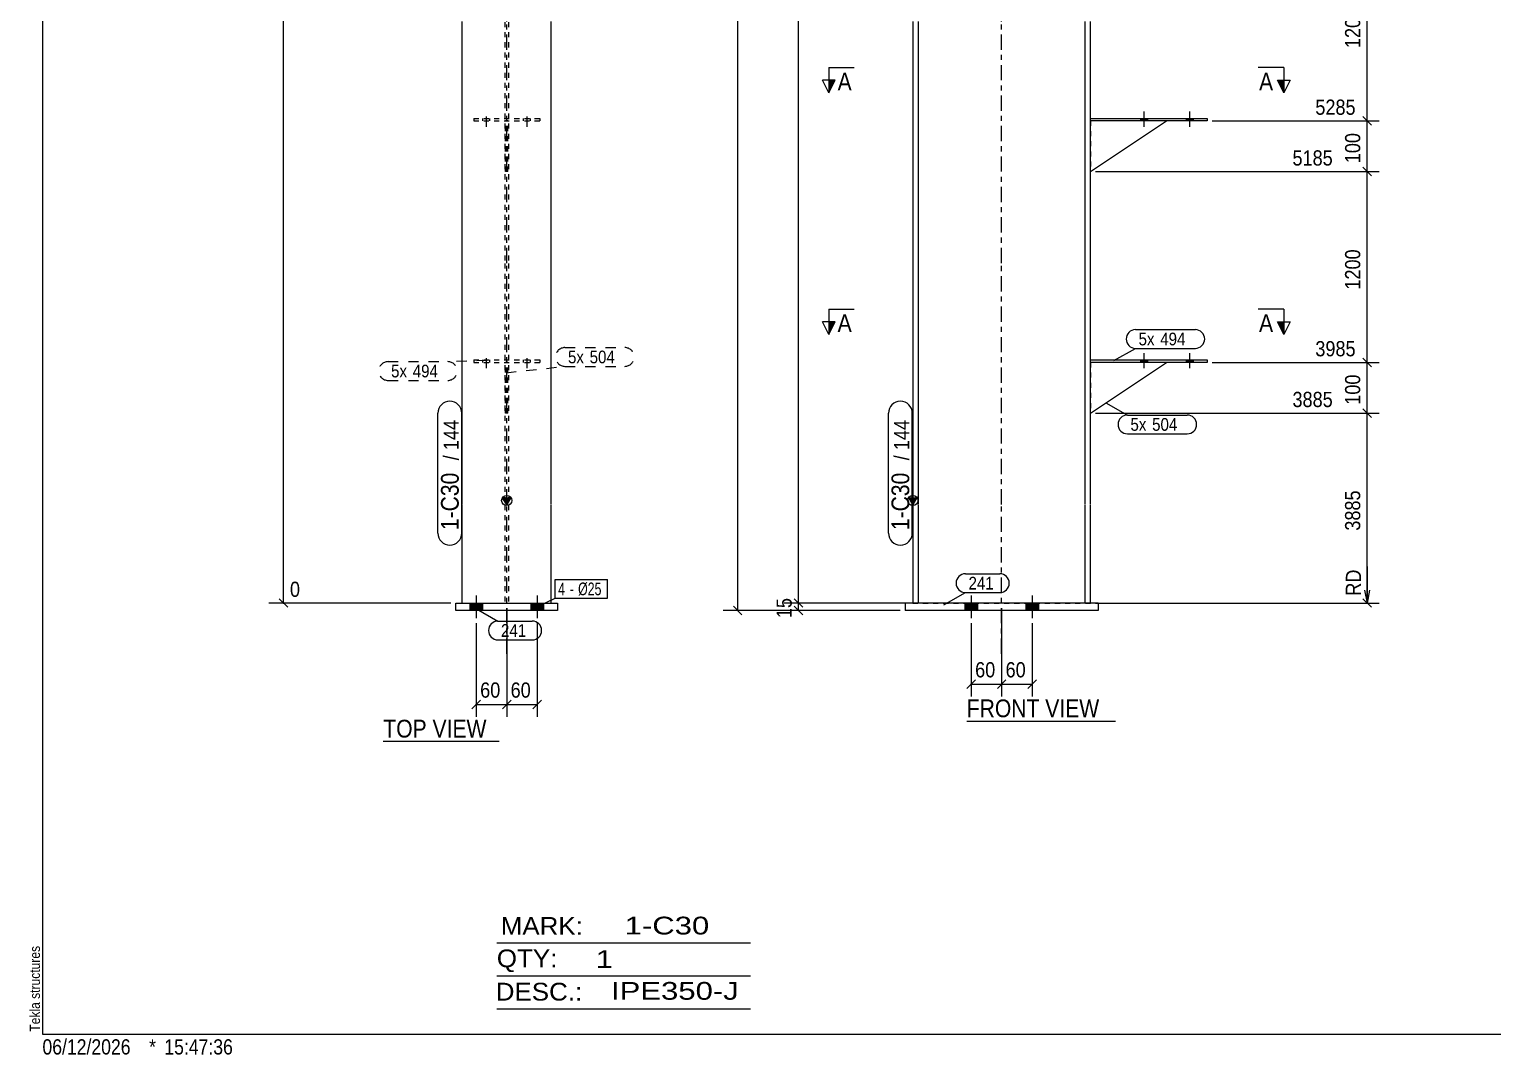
# Model space of a CAD drawing. Header units: millimetres. Extents: x 2 to 579, y 1 to 405.
# Drawn here: x 2.4 to 290.7, y 1 to 203 of the extents above; entities that cross this region are included whole.
import ezdxf

# ---------------------------------------------------------------- set-up
doc = ezdxf.new("R2010")
doc.units = ezdxf.units.MM
for name, pattern in [('XKITLINE00', [0]), ('XKITLINE01', [4, 1, -1, 1, -1]), ('XKITLINE02', [4, 2, -2]), ('XKITLINE03', [6, 3, -1, 1, -1])]:
    doc.linetypes.add(name, pattern=pattern)
for name, color, linetype, lineweight in [('Bolt', 3, 'Continuous', 0), ('BoltMark', 7, 'Continuous', 0), ('Dimensions', 7, 'Continuous', 0), ('DrawingSheet', 5, 'Continuous', 0), ('OtherObjectType', 7, 'Continuous', 0), ('Part', 2, 'Continuous', 0), ('PartMark', 7, 'Continuous', 0), ('Section', 6, 'Continuous', 0)]:
    doc.layers.add(name, color=color, linetype=linetype, lineweight=lineweight)
doc.styles.add('ARIAL', font='ARIAL.TTF')
doc.styles.add('ARIAL_NARROW', font='ARIALN.TTF')

# ---------------------------------------------------------------- blocks, each defined once
blk = doc.blocks.new('*A3')
at = {"layer": 'Bolt'}
for points in [[(189.2, 89.95), (189.2, 88.45), (186.7, 88.45), (186.7, 89.95)], [(189.2, 89.95), (189.2, 88.45), (186.7, 88.45), (186.7, 89.95)], [(201.2, 89.95), (201.2, 88.45), (198.7, 88.45), (198.7, 89.95)], [(201.2, 89.95), (201.2, 88.45), (198.7, 88.45), (198.7, 89.95)]]:
    blk.add_hatch(color=3, dxfattribs=at).paths.add_polyline_path(points, flags=17)
at = {"layer": 'Bolt', "color": 3, "linetype": 'XKITLINE00', "lineweight": 0}
for p, q in [((186.7, 89.95), (186.7, 88.45)), ((186.7, 89.95), (186.7, 88.45)), ((187.95, 91.45), (187.95, 86.95)), ((187.95, 91.45), (187.95, 86.95)), ((189.2, 89.95), (189.2, 88.45)), ((189.2, 89.95), (189.2, 88.45)), ((198.7, 89.95), (198.7, 88.45)), ((198.7, 89.95), (198.7, 88.45)), ((199.95, 91.45), (199.95, 86.95)), ((199.95, 91.45), (199.95, 86.95)), ((201.2, 89.95), (201.2, 88.45)), ((201.2, 89.95), (201.2, 88.45))]:
    blk.add_line(p, q, dxfattribs=at)
blk = doc.blocks.new('*A4')
at = {"layer": 'Bolt'}
for points in [[(222.75, 137.85), (222.75, 137.35), (221.35, 137.35), (221.35, 137.85)], [(222.75, 137.85), (222.75, 137.35), (221.35, 137.35), (221.35, 137.85)], [(231.75, 137.85), (231.75, 137.35), (230.35, 137.35), (230.35, 137.85)], [(231.75, 137.85), (231.75, 137.35), (230.35, 137.35), (230.35, 137.85)]]:
    blk.add_hatch(color=3, dxfattribs=at).paths.add_polyline_path(points, flags=17)
at = {"layer": 'Bolt', "color": 3, "linetype": 'XKITLINE00', "lineweight": 0}
for p, q in [((222.05, 136.19), (222.05, 139.19)), ((222.05, 136.19), (222.05, 139.19)), ((231.05, 136.19), (231.05, 139.19)), ((231.05, 136.19), (231.05, 139.19)), ((221.35, 137.35), (221.35, 137.85)), ((221.35, 137.35), (221.35, 137.85)), ((222.75, 137.35), (222.75, 137.85)), ((222.75, 137.35), (222.75, 137.85)), ((230.35, 137.35), (230.35, 137.85)), ((230.35, 137.35), (230.35, 137.85)), ((231.75, 137.35), (231.75, 137.85)), ((231.75, 137.35), (231.75, 137.85))]:
    blk.add_line(p, q, dxfattribs=at)
blk = doc.blocks.new('*A5')
at = {"layer": 'Bolt'}
for points in [[(222.75, 185.43), (222.75, 184.93), (221.35, 184.93), (221.35, 185.43)], [(222.75, 185.43), (222.75, 184.93), (221.35, 184.93), (221.35, 185.43)], [(231.75, 185.43), (231.75, 184.93), (230.35, 184.93), (230.35, 185.43)], [(231.75, 185.43), (231.75, 184.93), (230.35, 184.93), (230.35, 185.43)]]:
    blk.add_hatch(color=3, dxfattribs=at).paths.add_polyline_path(points, flags=17)
at = {"layer": 'Bolt', "color": 3, "linetype": 'XKITLINE00', "lineweight": 0}
for p, q in [((221.35, 184.93), (221.35, 185.43)), ((221.35, 184.93), (221.35, 185.43)), ((222.05, 183.77), (222.05, 186.77)), ((222.05, 183.77), (222.05, 186.77)), ((222.75, 184.93), (222.75, 185.43)), ((222.75, 184.93), (222.75, 185.43)), ((230.35, 184.93), (230.35, 185.43)), ((230.35, 184.93), (230.35, 185.43)), ((231.05, 183.77), (231.05, 186.77)), ((231.05, 183.77), (231.05, 186.77)), ((231.75, 184.93), (231.75, 185.43)), ((231.75, 184.93), (231.75, 185.43))]:
    blk.add_line(p, q, dxfattribs=at)
blk = doc.blocks.new('*A9')
at = {"layer": 'Part'}
blk.add_hatch(color=2, dxfattribs=at).paths.add_polyline_path([(175.65, 110.66), (177.25, 110.66), (176.45, 109.26)], flags=17)
at = {"layer": 'Part', "color": 7, "linetype": 'XKITLINE03', "lineweight": 0}
for p, q in [((193.95, 347.25), (193.95, 376.91)), ((193.95, 299.67), (193.95, 347.15)), ((193.95, 252.09), (193.95, 299.57)), ((193.95, 204.51), (193.95, 251.99)), ((193.95, 156.93), (193.95, 204.41)), ((193.95, 109.35), (193.95, 156.83)), ((193.95, 79.95), (193.95, 109.25))]:
    blk.add_line(p, q, dxfattribs=at)
at = {"layer": 'Part', "color": 2, "linetype": 'XKITLINE00', "lineweight": 0}
for p, q in [((177.55, 367.83), (176.45, 367.83)), ((176.45, 367.83), (176.45, 347.25)), ((177.55, 347.25), (177.55, 367.83)), ((177.55, 366.95), (210.35, 366.95)), ((211.45, 367.83), (210.35, 367.83)), ((210.35, 367.83), (210.35, 347.25)), ((211.45, 347.25), (211.45, 367.83)), ((176.45, 347.15), (176.45, 299.67)), ((177.55, 299.67), (177.55, 347.15)), ((210.35, 347.15), (210.35, 299.67)), ((211.45, 299.67), (211.45, 347.15)), ((176.45, 299.57), (176.45, 252.09)), ((177.55, 252.09), (177.55, 299.57)), ((210.35, 299.57), (210.35, 252.09)), ((211.45, 252.09), (211.45, 299.57)), ((176.45, 251.99), (176.45, 204.51)), ((177.55, 204.51), (177.55, 251.99)), ((210.35, 251.99), (210.35, 204.51)), ((211.45, 204.51), (211.45, 251.99)), ((176.45, 204.41), (176.45, 156.93)), ((177.55, 156.93), (177.55, 204.41)), ((210.35, 204.41), (210.35, 156.93)), ((211.45, 156.93), (211.45, 204.41)), ((176.45, 156.83), (176.45, 109.35)), ((177.55, 109.35), (177.55, 156.83)), ((210.35, 156.83), (210.35, 109.35)), ((211.45, 109.35), (211.45, 156.83)), ((176.45, 109.26), (175.65, 110.66)), ((175.65, 110.66), (177.25, 110.66)), ((177.25, 110.66), (176.45, 109.26)), ((176.45, 109.25), (176.45, 89.95)), ((177.55, 89.95), (177.55, 109.25)), ((210.35, 109.25), (210.35, 89.95)), ((211.45, 89.95), (211.45, 109.25))]:
    blk.add_line(p, q, dxfattribs=at)
at = {"layer": 'Part', "color": 7, "linetype": 'XKITLINE01', "lineweight": 0}
for p, q in [((177.55, 366.87), (210.35, 366.87)), ((176.45, 365.99), (177.55, 365.99)), ((210.35, 365.99), (211.45, 365.99)), ((176.45, 89.95), (211.45, 89.95))]:
    blk.add_line(p, q, dxfattribs=at)
at = {"layer": 'Part', "color": 2, "linetype": 'XKITLINE00', "lineweight": 0}
blk.add_circle((176.45, 110.16), 1, dxfattribs=at)
blk = doc.blocks.new('*A11')
at = {"layer": 'Part', "color": 2, "linetype": 'XKITLINE00', "lineweight": 0}
for p, q in [((212.95, 89.95), (174.95, 89.95)), ((174.95, 89.95), (174.95, 88.45)), ((212.95, 89.95), (212.95, 88.45)), ((212.95, 88.45), (174.95, 88.45))]:
    blk.add_line(p, q, dxfattribs=at)
blk = doc.blocks.new('*A12')
at = {"layer": 'Part', "color": 2, "linetype": 'XKITLINE00', "lineweight": 0}
for p, q in [((211.45, 137.85), (234.45, 137.85)), ((234.45, 137.35), (211.45, 137.35)), ((234.45, 137.85), (234.45, 137.35))]:
    blk.add_line(p, q, dxfattribs=at)
at = {"layer": 'Part', "color": 7, "linetype": 'XKITLINE01', "lineweight": 0}
blk.add_line((211.45, 137.35), (211.45, 137.85), dxfattribs=at)
blk = doc.blocks.new('*A13')
at = {"layer": 'Part', "color": 2, "linetype": 'XKITLINE00', "lineweight": 0}
blk.add_line((211.45, 127.35), (226.45, 137.35), dxfattribs=at)
at = {"layer": 'Part', "color": 7, "linetype": 'XKITLINE01', "lineweight": 0}
for p, q in [((211.45, 137.35), (211.45, 127.35)), ((226.45, 137.35), (211.45, 137.35))]:
    blk.add_line(p, q, dxfattribs=at)
blk = doc.blocks.new('*A14')
at = {"layer": 'Part', "color": 2, "linetype": 'XKITLINE00', "lineweight": 0}
for p, q in [((211.45, 185.43), (234.45, 185.43)), ((234.45, 184.93), (211.45, 184.93)), ((234.45, 185.43), (234.45, 184.93))]:
    blk.add_line(p, q, dxfattribs=at)
at = {"layer": 'Part', "color": 7, "linetype": 'XKITLINE01', "lineweight": 0}
blk.add_line((211.45, 184.93), (211.45, 185.43), dxfattribs=at)
blk = doc.blocks.new('*A15')
at = {"layer": 'Part', "color": 2, "linetype": 'XKITLINE00', "lineweight": 0}
blk.add_line((211.45, 174.93), (226.45, 184.93), dxfattribs=at)
at = {"layer": 'Part', "color": 7, "linetype": 'XKITLINE01', "lineweight": 0}
for p, q in [((211.45, 184.93), (211.45, 174.93)), ((226.45, 184.93), (211.45, 184.93))]:
    blk.add_line(p, q, dxfattribs=at)
blk = doc.blocks.new('*A23')
at = {"layer": 'Bolt'}
for points in [[(91.7, 89.95), (91.7, 88.45), (89.2, 88.45), (89.2, 89.95)], [(91.7, 89.95), (91.7, 88.45), (89.2, 88.45), (89.2, 89.95)], [(103.7, 89.95), (103.7, 88.45), (101.2, 88.45), (101.2, 89.95)], [(103.7, 89.95), (103.7, 88.45), (101.2, 88.45), (101.2, 89.95)]]:
    blk.add_hatch(color=3, dxfattribs=at).paths.add_polyline_path(points, flags=17)
at = {"layer": 'Bolt', "color": 3, "linetype": 'XKITLINE00', "lineweight": 0}
for p, q in [((89.2, 89.95), (89.2, 88.45)), ((89.2, 89.95), (89.2, 88.45)), ((90.45, 91.45), (90.45, 86.95)), ((90.45, 91.45), (90.45, 86.95)), ((91.7, 89.95), (91.7, 88.45)), ((91.7, 89.95), (91.7, 88.45)), ((101.2, 89.95), (101.2, 88.45)), ((101.2, 89.95), (101.2, 88.45)), ((102.45, 91.45), (102.45, 86.95)), ((102.45, 91.45), (102.45, 86.95)), ((103.7, 89.95), (103.7, 88.45)), ((103.7, 89.95), (103.7, 88.45))]:
    blk.add_line(p, q, dxfattribs=at)
blk = doc.blocks.new('*A24')
at = {"layer": 'Bolt', "color": 3, "linetype": 'XKITLINE02', "lineweight": 0}
for p, q in [((92.45, 136.19), (92.45, 139.19)), ((92.45, 136.19), (92.45, 139.19)), ((100.45, 136.19), (100.45, 139.19)), ((100.45, 136.19), (100.45, 139.19)), ((91.75, 137.35), (91.75, 137.85)), ((91.75, 137.35), (91.75, 137.85)), ((93.15, 137.35), (93.15, 137.85)), ((93.15, 137.35), (93.15, 137.85)), ((99.75, 137.35), (99.75, 137.85)), ((99.75, 137.35), (99.75, 137.85)), ((101.15, 137.35), (101.15, 137.85)), ((101.15, 137.35), (101.15, 137.85))]:
    blk.add_line(p, q, dxfattribs=at)
blk = doc.blocks.new('*A25')
at = {"layer": 'Bolt', "color": 3, "linetype": 'XKITLINE02', "lineweight": 0}
for p, q in [((91.75, 184.93), (91.75, 185.43)), ((91.75, 184.93), (91.75, 185.43)), ((92.45, 183.77), (92.45, 186.77)), ((92.45, 183.77), (92.45, 186.77)), ((93.15, 184.93), (93.15, 185.43)), ((93.15, 184.93), (93.15, 185.43)), ((99.75, 184.93), (99.75, 185.43)), ((99.75, 184.93), (99.75, 185.43)), ((100.45, 183.77), (100.45, 186.77)), ((100.45, 183.77), (100.45, 186.77)), ((101.15, 184.93), (101.15, 185.43)), ((101.15, 184.93), (101.15, 185.43))]:
    blk.add_line(p, q, dxfattribs=at)
blk = doc.blocks.new('*A29')
at = {"layer": 'Part'}
blk.add_hatch(color=2, dxfattribs=at).paths.add_polyline_path([(95.65, 110.66), (97.25, 110.66), (96.45, 109.26)], flags=17)
at = {"layer": 'Part', "color": 7, "linetype": 'XKITLINE03', "lineweight": 0}
for p, q in [((96.45, 347.25), (96.45, 376.91)), ((96.45, 299.67), (96.45, 347.15)), ((96.45, 252.09), (96.45, 299.57)), ((96.45, 204.51), (96.45, 251.99)), ((96.45, 156.93), (96.45, 204.41)), ((96.45, 109.35), (96.45, 156.83)), ((96.45, 79.95), (96.45, 109.25))]:
    blk.add_line(p, q, dxfattribs=at)
at = {"layer": 'Part', "color": 7, "linetype": 'XKITLINE01', "lineweight": 0}
for p, q in [((105.2, 367.83), (87.7, 365.99)), ((96.1, 366.87), (96.1, 347.25)), ((96.8, 366.95), (96.8, 347.25)), ((96.1, 347.15), (96.1, 299.67)), ((96.8, 347.15), (96.8, 299.67)), ((96.1, 299.57), (96.1, 252.09)), ((96.8, 299.57), (96.8, 252.09)), ((96.1, 251.99), (96.1, 204.51)), ((96.8, 251.99), (96.8, 204.51)), ((96.1, 204.41), (96.1, 156.93)), ((96.8, 204.41), (96.8, 156.93)), ((96.1, 156.83), (96.1, 109.35)), ((96.8, 156.83), (96.8, 109.35)), ((96.1, 109.25), (96.1, 89.95)), ((96.8, 109.25), (96.8, 89.95)), ((87.7, 89.95), (105.2, 89.95))]:
    blk.add_line(p, q, dxfattribs=at)
at = {"layer": 'Part', "color": 2, "linetype": 'XKITLINE00', "lineweight": 0}
for p, q in [((105.2, 347.25), (105.2, 367.83)), ((87.7, 347.25), (87.7, 365.99)), ((87.7, 299.67), (87.7, 347.15)), ((105.2, 299.67), (105.2, 347.15)), ((87.7, 252.09), (87.7, 299.57)), ((105.2, 252.09), (105.2, 299.57)), ((87.7, 204.51), (87.7, 251.99)), ((105.2, 204.51), (105.2, 251.99)), ((87.7, 156.93), (87.7, 204.41)), ((105.2, 156.93), (105.2, 204.41)), ((87.7, 109.35), (87.7, 156.83)), ((105.2, 109.35), (105.2, 156.83)), ((96.45, 109.26), (95.65, 110.66)), ((95.65, 110.66), (97.25, 110.66)), ((97.25, 110.66), (96.45, 109.26)), ((87.7, 89.95), (87.7, 109.25)), ((105.2, 89.95), (105.2, 109.25))]:
    blk.add_line(p, q, dxfattribs=at)
blk.add_circle((96.45, 110.16), 1, dxfattribs=at)
blk = doc.blocks.new('*A31')
at = {"layer": 'Part', "color": 2, "linetype": 'XKITLINE00', "lineweight": 0}
for p, q in [((86.45, 88.45), (86.45, 89.95)), ((86.45, 89.95), (106.45, 89.95)), ((106.45, 89.95), (106.45, 88.45)), ((106.45, 88.45), (86.45, 88.45))]:
    blk.add_line(p, q, dxfattribs=at)
blk = doc.blocks.new('*A32')
at = {"layer": 'Part', "color": 7, "linetype": 'XKITLINE01', "lineweight": 0}
for p, q in [((89.95, 137.85), (89.95, 137.35)), ((89.95, 137.85), (102.95, 137.85)), ((89.95, 137.35), (102.95, 137.35)), ((102.95, 137.85), (102.95, 137.35))]:
    blk.add_line(p, q, dxfattribs=at)
blk = doc.blocks.new('*A33')
at = {"layer": 'Part', "color": 7, "linetype": 'XKITLINE01', "lineweight": 0}
for p, q in [((96.7, 137.35), (96.2, 137.35)), ((96.2, 127.35), (96.2, 137.35)), ((96.2, 137.35), (96.7, 137.35)), ((96.7, 127.35), (96.7, 137.35)), ((96.7, 127.35), (96.2, 127.35))]:
    blk.add_line(p, q, dxfattribs=at)
blk = doc.blocks.new('*A34')
at = {"layer": 'Part', "color": 7, "linetype": 'XKITLINE01', "lineweight": 0}
for p, q in [((89.95, 185.43), (89.95, 184.93)), ((89.95, 185.43), (102.95, 185.43)), ((89.95, 184.93), (102.95, 184.93)), ((102.95, 185.43), (102.95, 184.93))]:
    blk.add_line(p, q, dxfattribs=at)
blk = doc.blocks.new('*A35')
at = {"layer": 'Part', "color": 7, "linetype": 'XKITLINE01', "lineweight": 0}
for p, q in [((96.7, 184.93), (96.2, 184.93)), ((96.2, 174.93), (96.2, 184.93)), ((96.2, 184.93), (96.7, 184.93)), ((96.7, 174.93), (96.7, 184.93)), ((96.7, 174.93), (96.2, 174.93))]:
    blk.add_line(p, q, dxfattribs=at)
blk = doc.blocks.new('*A46')
at = {"layer": 'DrawingSheet', "color": 5, "linetype": 'XKITLINE00', "lineweight": 0}
for p, q in [((5, 405), (5, 5)), ((5, 5), (579, 5))]:
    blk.add_line(p, q, dxfattribs=at)
at = {"layer": 'DrawingSheet', "color": 5, "style": 'ARIAL', "width": 0.85}
blk.add_text('Tekla structures', height=2, rotation=90, dxfattribs=at).set_placement((4.5, 5.5))
blk = doc.blocks.new('*A50')
at = {"layer": 'OtherObjectType', "color": 6, "linetype": 'XKITLINE00', "lineweight": 0}
for p, q in [((94.5, 23), (144.5, 23)), ((94.5, 16.5), (144.5, 16.5)), ((94.5, 10), (144.5, 10))]:
    blk.add_line(p, q, dxfattribs=at)
at = {"layer": 'OtherObjectType', "color": 6, "style": 'ARIAL_NARROW'}
for s, width, p in [('MARK:', 1.275, (95.27, 24.58)), ('1-C30', 1.525501, (119.69, 24.65)), ('QTY:', 1.275, (94.5, 18.19)), ('1', 1.525501, (113.99, 18.05)), ('DESC.:', 1.275, (94.29, 11.63)), ('IPE350-J', 1.525501, (117, 11.79))]:
    blk.add_text(s, height=3.5, dxfattribs=dict(at, width=width)).set_placement(p)
blk = doc.blocks.new('*A53')
at = {"layer": 'OtherObjectType', "color": 7, "style": 'ARIAL_NARROW', "width": 1.008832}
for s, p in [('06/12/2026', (4.99, 1)), ('*', (26, 1)), ('15:47:36', (29, 1))]:
    blk.add_text(s, height=3, dxfattribs=at).set_placement(p)
blk = doc.blocks.new('*A54')
at = {"layer": 'Dimensions', "color": 7, "linetype": 'XKITLINE00', "lineweight": 0}
for p, q in [((174.2, 369.15), (139.1, 369.15)), ((141.11, 370), (142.8, 368.31)), ((141.95, 88.45), (141.95, 369.15)), ((173.95, 88.45), (139.1, 88.45)), ((141.11, 89.3), (142.8, 87.6))]:
    blk.add_line(p, q, dxfattribs=at)
at = {"layer": 'Dimensions', "color": 3}
for p in [(141.95, 369.15), (141.95, 88.45)]:
    blk.add_point(p, dxfattribs=at)
at = {"layer": 'Dimensions', "color": 3, "style": 'ARIAL', "width": 0.85}
blk.add_text('10116', height=3, rotation=90.0002, dxfattribs=at).set_placement((140.6, 223.24))
blk = doc.blocks.new('*A55')
at = {"layer": 'Dimensions', "color": 7, "linetype": 'XKITLINE00', "lineweight": 0}
for p, q in [((175.45, 89.95), (151.1, 89.95)), ((153.11, 90.8), (154.8, 89.1)), ((153.95, 88.45), (153.95, 89.95)), ((173.95, 88.45), (151.1, 88.45)), ((153.11, 89.3), (154.8, 87.6))]:
    blk.add_line(p, q, dxfattribs=at)
at = {"layer": 'Dimensions', "color": 3}
for p in [(153.95, 89.95), (153.95, 88.45)]:
    blk.add_point(p, dxfattribs=at)
at = {"layer": 'Dimensions', "color": 3, "style": 'ARIAL', "width": 0.85}
blk.add_text('15', height=3, rotation=90.0002, dxfattribs=at).set_placement((152.6, 86.97))
blk = doc.blocks.new('*A56')
at = {"layer": 'Dimensions', "color": 7, "linetype": 'XKITLINE00', "lineweight": 0}
for p, q in [((175.45, 367.83), (151.1, 367.83)), ((153.11, 368.68), (154.8, 366.99)), ((153.95, 89.95), (153.95, 367.83)), ((175.45, 89.95), (151.1, 89.95)), ((153.11, 90.8), (154.8, 89.1))]:
    blk.add_line(p, q, dxfattribs=at)
at = {"layer": 'Dimensions', "color": 3}
for p in [(153.95, 367.83), (153.95, 89.95)]:
    blk.add_point(p, dxfattribs=at)
at = {"layer": 'Dimensions', "color": 3, "style": 'ARIAL', "width": 0.85}
blk.add_text('10088', height=3, rotation=90.0002, dxfattribs=at).set_placement((152.6, 223.33))
blk = doc.blocks.new('*A58')
at = {"layer": 'Dimensions', "color": 7, "linetype": 'XKITLINE00', "lineweight": 0}
for p, q in [((212.45, 127.35), (268.35, 127.35)), ((265.11, 128.2), (266.8, 126.5)), ((265.95, 89.95), (265.95, 127.35)), ((265.95, 97.17), (265.95, 89.95)), ((265.45, 92.45), (265.95, 89.95)), ((266.45, 92.45), (265.95, 89.95)), ((212.45, 89.95), (268.35, 89.95)), ((212.45, 89.95), (268.35, 89.95)), ((265.11, 90.8), (266.8, 89.1))]:
    blk.add_line(p, q, dxfattribs=at)
at = {"layer": 'Dimensions', "color": 3}
for p in [(265.95, 127.35), (265.95, 89.95)]:
    blk.add_point(p, dxfattribs=at)
at = {"layer": 'Dimensions', "color": 7}
blk.add_point((265.95, 89.95), dxfattribs=at)
at = {"layer": 'Dimensions', "color": 3, "style": 'ARIAL', "width": 0.85}
blk.add_text('3885', height=3, dxfattribs=at).set_placement((251.25, 128.55))
for s, p in [('3885', (264.6, 104.2)), ('RD', (264.75, 91.39))]:
    blk.add_text(s, height=3, rotation=90.0002, dxfattribs=at).set_placement(p)
blk = doc.blocks.new('*A59')
at = {"layer": 'Dimensions', "color": 7, "linetype": 'XKITLINE00', "lineweight": 0}
for p, q in [((235.45, 137.35), (268.35, 137.35)), ((265.11, 138.2), (266.8, 136.5)), ((265.95, 127.35), (265.95, 137.35)), ((212.45, 127.35), (268.35, 127.35)), ((265.11, 128.2), (266.8, 126.5))]:
    blk.add_line(p, q, dxfattribs=at)
at = {"layer": 'Dimensions', "color": 3}
for p in [(265.95, 137.35), (265.95, 127.35)]:
    blk.add_point(p, dxfattribs=at)
at = {"layer": 'Dimensions', "color": 3, "style": 'ARIAL', "width": 0.85}
blk.add_text('3985', height=3, dxfattribs=at).set_placement((255.75, 138.55))
blk.add_text('100', height=3, rotation=90.0002, dxfattribs=at).set_placement((264.6, 129.01))
blk = doc.blocks.new('*A60')
at = {"layer": 'Dimensions', "color": 7, "linetype": 'XKITLINE00', "lineweight": 0}
for p, q in [((212.45, 174.93), (268.35, 174.93)), ((265.11, 175.78), (266.8, 174.08)), ((265.95, 137.35), (265.95, 174.93)), ((235.45, 137.35), (268.35, 137.35)), ((265.11, 138.2), (266.8, 136.5))]:
    blk.add_line(p, q, dxfattribs=at)
at = {"layer": 'Dimensions', "color": 3}
for p in [(265.95, 174.93), (265.95, 137.35)]:
    blk.add_point(p, dxfattribs=at)
at = {"layer": 'Dimensions', "color": 3, "style": 'ARIAL', "width": 0.85}
blk.add_text('5185', height=3, dxfattribs=at).set_placement((251.25, 176.13))
blk.add_text('1200', height=3, rotation=90.0002, dxfattribs=at).set_placement((264.6, 151.69))
blk = doc.blocks.new('*A61')
at = {"layer": 'Dimensions', "color": 7, "linetype": 'XKITLINE00', "lineweight": 0}
for p, q in [((235.45, 184.93), (268.35, 184.93)), ((265.11, 185.78), (266.8, 184.08)), ((265.95, 174.93), (265.95, 184.93)), ((212.45, 174.93), (268.35, 174.93)), ((265.11, 175.78), (266.8, 174.08))]:
    blk.add_line(p, q, dxfattribs=at)
at = {"layer": 'Dimensions', "color": 3}
for p in [(265.95, 184.93), (265.95, 174.93)]:
    blk.add_point(p, dxfattribs=at)
at = {"layer": 'Dimensions', "color": 3, "style": 'ARIAL', "width": 0.85}
blk.add_text('5285', height=3, dxfattribs=at).set_placement((255.75, 186.13))
blk.add_text('100', height=3, rotation=90.0002, dxfattribs=at).set_placement((264.6, 176.59))
blk = doc.blocks.new('*A62')
at = {"layer": 'Dimensions', "color": 7, "linetype": 'XKITLINE00', "lineweight": 0}
for p, q in [((212.45, 222.51), (268.35, 222.51)), ((265.11, 223.36), (266.8, 221.66)), ((265.95, 184.93), (265.95, 222.51)), ((235.45, 184.93), (268.35, 184.93)), ((265.11, 185.78), (266.8, 184.08))]:
    blk.add_line(p, q, dxfattribs=at)
at = {"layer": 'Dimensions', "color": 3}
for p in [(265.95, 222.51), (265.95, 184.93)]:
    blk.add_point(p, dxfattribs=at)
at = {"layer": 'Dimensions', "color": 3, "style": 'ARIAL', "width": 0.85}
blk.add_text('6485', height=3, dxfattribs=at).set_placement((251.25, 223.71))
blk.add_text('1200', height=3, rotation=90.0002, dxfattribs=at).set_placement((264.6, 199.27))
blk = doc.blocks.new('*A69')
at = {"layer": 'Dimensions', "color": 7, "linetype": 'XKITLINE00', "lineweight": 0}
for p, q in [((193.95, 88.95), (193.95, 71.55)), ((187.95, 85.95), (187.95, 71.55)), ((188.8, 74.8), (187.11, 73.1)), ((187.95, 73.95), (193.95, 73.95)), ((194.8, 74.8), (193.11, 73.1))]:
    blk.add_line(p, q, dxfattribs=at)
at = {"layer": 'Dimensions', "color": 3}
for p in [(187.95, 73.95), (193.95, 73.95)]:
    blk.add_point(p, dxfattribs=at)
at = {"layer": 'Dimensions', "color": 3, "style": 'ARIAL', "width": 0.85}
blk.add_text('60', height=3, dxfattribs=at).set_placement((188.73, 75.3))
blk = doc.blocks.new('*A70')
at = {"layer": 'Dimensions', "color": 7, "linetype": 'XKITLINE00', "lineweight": 0}
for p, q in [((193.95, 88.95), (193.95, 71.55)), ((199.95, 85.95), (199.95, 71.55)), ((194.8, 74.8), (193.11, 73.1)), ((193.95, 73.95), (199.95, 73.95)), ((200.8, 74.8), (199.11, 73.1))]:
    blk.add_line(p, q, dxfattribs=at)
at = {"layer": 'Dimensions', "color": 3}
for p in [(193.95, 73.95), (199.95, 73.95)]:
    blk.add_point(p, dxfattribs=at)
at = {"layer": 'Dimensions', "color": 3, "style": 'ARIAL', "width": 0.85}
blk.add_text('60', height=3, dxfattribs=at).set_placement((194.73, 75.3))
blk = doc.blocks.new('*A74')
at = {"layer": 'PartMark', "color": 7, "linetype": 'XKITLINE00', "lineweight": 0}
for p, q in [((186.83, 95.71), (193.59, 95.71)), ((182.58, 89.62), (186.83, 92.01)), ((186.83, 92.01), (193.59, 92.01))]:
    blk.add_line(p, q, dxfattribs=at)
for centre, start, end in [((186.83, 93.86), 90, 270), ((193.59, 93.86), 270, 90)]:
    blk.add_arc(centre, 1.85, start, end, dxfattribs=at)
at = {"layer": 'PartMark', "color": 3, "style": 'ARIAL', "width": 0.85}
blk.add_text('241', height=2.5, dxfattribs=at).set_placement((187.43, 92.61))
blk = doc.blocks.new('*A76')
at = {"layer": 'PartMark', "color": 7, "linetype": 'XKITLINE00', "lineweight": 0}
for p, q in [((171.65, 103.7), (171.65, 127.35)), ((176.35, 103.7), (176.35, 127.35))]:
    blk.add_line(p, q, dxfattribs=at)
for centre, start, end in [((174, 127.35), 0, 180), ((174, 103.7), 180, 0)]:
    blk.add_arc(centre, 2.35, start, end, dxfattribs=at)
at = {"layer": 'PartMark', "color": 3, "style": 'ARIAL', "width": 0.85}
for s, p in [('144', (175.75, 120.07)), ('/', (175.75, 118.06))]:
    blk.add_text(s, height=3, rotation=90.0002, dxfattribs=at).set_placement(p)
at = {"layer": 'PartMark', "color": 1, "style": 'ARIAL', "width": 0.85}
blk.add_text('1-C30', height=3.5, rotation=90.0002, dxfattribs=at).set_placement((175.75, 104.3))
blk = doc.blocks.new('*A77')
at = {"layer": 'PartMark', "color": 7, "linetype": 'XKITLINE00', "lineweight": 0}
for p, q in [((220.33, 143.81), (232.11, 143.81)), ((216.08, 137.72), (220.33, 140.11)), ((220.33, 140.11), (232.11, 140.11))]:
    blk.add_line(p, q, dxfattribs=at)
for centre, start, end in [((220.33, 141.96), 90, 270), ((232.11, 141.96), 270, 90)]:
    blk.add_arc(centre, 1.85, start, end, dxfattribs=at)
at = {"layer": 'PartMark', "color": 3, "style": 'ARIAL', "width": 0.85}
for s, p in [('5x', (220.93, 140.71)), ('494', (225.2, 140.71))]:
    blk.add_text(s, height=2.5, dxfattribs=at).set_placement(p)
blk = doc.blocks.new('*A78')
at = {"layer": 'PartMark', "color": 7, "linetype": 'XKITLINE00', "lineweight": 0}
for p, q in [((214.48, 129.38), (218.73, 126.98)), ((218.73, 126.98), (230.51, 126.98)), ((218.73, 123.28), (230.51, 123.28))]:
    blk.add_line(p, q, dxfattribs=at)
for centre, start, end in [((218.73, 125.13), 90, 270), ((230.51, 125.13), 270, 90)]:
    blk.add_arc(centre, 1.85, start, end, dxfattribs=at)
at = {"layer": 'PartMark', "color": 3, "style": 'ARIAL', "width": 0.85}
for s, p in [('5x', (219.33, 123.88)), ('504', (223.6, 123.88))]:
    blk.add_text(s, height=2.5, dxfattribs=at).set_placement(p)
blk = doc.blocks.new('*A80')
at = {"layer": 'Section'}
for points in [[(161.14, 145.35), (159.89, 142.85), (159.89, 145.35)], [(249.52, 145.35), (249.52, 142.85), (248.27, 145.35)]]:
    blk.add_hatch(color=3, dxfattribs=at).paths.add_polyline_path(points, flags=17)
at = {"layer": 'Section', "color": 1, "linetype": 'XKITLINE00', "lineweight": 0}
for p, q in [((159.89, 147.85), (164.89, 147.85)), ((159.89, 147.85), (159.89, 142.85)), ((249.52, 147.85), (244.52, 147.85)), ((249.52, 147.85), (249.52, 142.85))]:
    blk.add_line(p, q, dxfattribs=at)
at = {"layer": 'Section', "color": 3, "linetype": 'XKITLINE00', "lineweight": 0}
for p, q in [((159.89, 142.85), (158.64, 145.35)), ((161.14, 145.35), (158.64, 145.35)), ((159.89, 142.85), (161.14, 145.35)), ((248.27, 145.35), (250.77, 145.35)), ((249.52, 142.85), (248.27, 145.35)), ((250.77, 145.35), (249.52, 142.85))]:
    blk.add_line(p, q, dxfattribs=at)
at = {"layer": 'Section', "color": 7, "style": 'ARIAL', "width": 0.85}
for p in [(161.64, 143.35), (244.66, 143.35)]:
    blk.add_text('A', height=3.5, dxfattribs=at).set_placement(p)
blk = doc.blocks.new('*A81')
at = {"layer": 'Section'}
for points in [[(161.14, 192.93), (159.89, 190.43), (159.89, 192.93)], [(249.52, 192.93), (249.52, 190.43), (248.27, 192.93)]]:
    blk.add_hatch(color=3, dxfattribs=at).paths.add_polyline_path(points, flags=17)
at = {"layer": 'Section', "color": 1, "linetype": 'XKITLINE00', "lineweight": 0}
for p, q in [((159.89, 195.43), (164.89, 195.43)), ((159.89, 195.43), (159.89, 190.43)), ((249.52, 195.43), (244.52, 195.43)), ((249.52, 195.43), (249.52, 190.43))]:
    blk.add_line(p, q, dxfattribs=at)
at = {"layer": 'Section', "color": 3, "linetype": 'XKITLINE00', "lineweight": 0}
for p, q in [((159.89, 190.43), (158.64, 192.93)), ((161.14, 192.93), (158.64, 192.93)), ((159.89, 190.43), (161.14, 192.93)), ((248.27, 192.93), (250.77, 192.93)), ((249.52, 190.43), (248.27, 192.93)), ((250.77, 192.93), (249.52, 190.43))]:
    blk.add_line(p, q, dxfattribs=at)
at = {"layer": 'Section', "color": 7, "style": 'ARIAL', "width": 0.85}
for p in [(161.64, 190.93), (244.66, 190.93)]:
    blk.add_text('A', height=3.5, dxfattribs=at).set_placement(p)
blk = doc.blocks.new('*A84')
at = {"layer": 'OtherObjectType', "color": 7, "linetype": 'XKITLINE00', "lineweight": 0}
blk.add_line((187.08, 66.7), (216.38, 66.7), dxfattribs=at)
at = {"layer": 'OtherObjectType', "color": 7, "style": 'ARIAL', "width": 0.85}
blk.add_text('FRONT VIEW', height=3.5, dxfattribs=at).set_placement((187.08, 67.45))
blk = doc.blocks.new('*A85')
at = {"layer": 'Dimensions', "color": 7, "linetype": 'XKITLINE00', "lineweight": 0}
for p, q in [((51.6, 366.84), (53.3, 365.14)), ((86.7, 365.99), (49.6, 365.99)), ((52.45, 89.95), (52.45, 365.99)), ((85.45, 89.95), (49.6, 89.95)), ((51.6, 90.8), (53.3, 89.1))]:
    blk.add_line(p, q, dxfattribs=at)
at = {"layer": 'Dimensions', "color": 3}
for p in [(52.45, 365.99), (52.45, 89.95)]:
    blk.add_point(p, dxfattribs=at)
at = {"layer": 'Dimensions', "color": 3, "style": 'ARIAL', "width": 0.85}
for s, p in [('10069', (53.75, 367.19)), ('0', (53.75, 91.15))]:
    blk.add_text(s, height=3, dxfattribs=at).set_placement(p)
blk.add_text('10069', height=3, rotation=90.0002, dxfattribs=at).set_placement((51.1, 222.41))
blk = doc.blocks.new('*A88')
at = {"layer": 'Dimensions', "color": 7, "linetype": 'XKITLINE00', "lineweight": 0}
for p, q in [((96.45, 88.95), (96.45, 67.55)), ((90.45, 85.95), (90.45, 67.55)), ((91.3, 70.8), (89.6, 69.1)), ((90.45, 69.95), (96.45, 69.95)), ((97.3, 70.8), (95.6, 69.1))]:
    blk.add_line(p, q, dxfattribs=at)
at = {"layer": 'Dimensions', "color": 3}
for p in [(90.45, 69.95), (96.45, 69.95)]:
    blk.add_point(p, dxfattribs=at)
at = {"layer": 'Dimensions', "color": 3, "style": 'ARIAL', "width": 0.85}
blk.add_text('60', height=3, dxfattribs=at).set_placement((91.22, 71.3))
blk = doc.blocks.new('*A89')
at = {"layer": 'Dimensions', "color": 7, "linetype": 'XKITLINE00', "lineweight": 0}
for p, q in [((96.45, 88.95), (96.45, 67.55)), ((102.45, 85.95), (102.45, 67.55)), ((97.3, 70.8), (95.6, 69.1)), ((96.45, 69.95), (102.45, 69.95)), ((103.3, 70.8), (101.6, 69.1))]:
    blk.add_line(p, q, dxfattribs=at)
at = {"layer": 'Dimensions', "color": 3}
for p in [(96.45, 69.95), (102.45, 69.95)]:
    blk.add_point(p, dxfattribs=at)
at = {"layer": 'Dimensions', "color": 3, "style": 'ARIAL', "width": 0.85}
blk.add_text('60', height=3, dxfattribs=at).set_placement((97.22, 71.3))
blk = doc.blocks.new('*A92')
at = {"layer": 'BoltMark', "color": 7, "linetype": 'XKITLINE00', "lineweight": 0}
for p, q in [((105.99, 94.58), (116.28, 94.58)), ((105.99, 90.88), (105.99, 94.58)), ((116.28, 90.88), (116.28, 94.58)), ((102.45, 89.2), (105.99, 90.88)), ((105.99, 90.88), (116.28, 90.88))]:
    blk.add_line(p, q, dxfattribs=at)
at = {"layer": 'BoltMark', "color": 3, "style": 'ARIAL_NARROW', "width": 0.85}
for s, p in [('4', (106.59, 91.48)), ('-', (108.86, 91.48)), ('Ø25', (110.51, 91.48))]:
    blk.add_text(s, height=2.5, dxfattribs=at).set_placement(p)
blk = doc.blocks.new('*A93')
at = {"layer": 'PartMark', "color": 7, "linetype": 'XKITLINE00', "lineweight": 0}
for p, q in [((90.48, 88.78), (94.72, 86.38)), ((94.72, 86.38), (101.48, 86.38)), ((94.72, 82.68), (101.48, 82.68))]:
    blk.add_line(p, q, dxfattribs=at)
for centre, start, end in [((94.72, 84.53), 90, 270), ((101.48, 84.53), 270, 90)]:
    blk.add_arc(centre, 1.85, start, end, dxfattribs=at)
at = {"layer": 'PartMark', "color": 3, "style": 'ARIAL', "width": 0.85}
blk.add_text('241', height=2.5, dxfattribs=at).set_placement((95.32, 83.28))
blk = doc.blocks.new('*A95')
at = {"layer": 'PartMark', "color": 7, "linetype": 'XKITLINE00', "lineweight": 0}
for p, q in [((82.9, 103.7), (82.9, 127.35)), ((87.6, 103.7), (87.6, 127.35))]:
    blk.add_line(p, q, dxfattribs=at)
for centre, start, end in [((85.25, 127.35), 0, 180), ((85.25, 103.7), 180, 0)]:
    blk.add_arc(centre, 2.35, start, end, dxfattribs=at)
at = {"layer": 'PartMark', "color": 3, "style": 'ARIAL', "width": 0.85}
for s, p in [('144', (87, 120.07)), ('/', (87, 118.06))]:
    blk.add_text(s, height=3, rotation=90.0002, dxfattribs=at).set_placement(p)
at = {"layer": 'PartMark', "color": 1, "style": 'ARIAL', "width": 0.85}
blk.add_text('1-C30', height=3.5, rotation=90.0002, dxfattribs=at).set_placement((87, 104.3))
blk = doc.blocks.new('*A96')
at = {"layer": 'PartMark', "color": 7, "linetype": 'XKITLINE02', "lineweight": 0}
for p, q in [((73.07, 137.5), (84.85, 137.5)), ((92.58, 137.72), (84.85, 137.5)), ((73.07, 133.8), (84.85, 133.8))]:
    blk.add_line(p, q, dxfattribs=at)
for centre, start, end in [((73.07, 135.65), 90, 270), ((84.85, 135.65), 270, 90)]:
    blk.add_arc(centre, 1.85, start, end, dxfattribs=at)
at = {"layer": 'PartMark', "color": 3, "style": 'ARIAL', "width": 0.85}
for s, p in [('5x', (73.67, 134.4)), ('494', (77.94, 134.4))]:
    blk.add_text(s, height=2.5, dxfattribs=at).set_placement(p)
blk = doc.blocks.new('*A97')
at = {"layer": 'PartMark', "color": 7, "linetype": 'XKITLINE02', "lineweight": 0}
for p, q in [((107.92, 140.27), (119.71, 140.27)), ((96.33, 135.32), (107.92, 136.57)), ((107.92, 136.57), (119.71, 136.57))]:
    blk.add_line(p, q, dxfattribs=at)
for centre, start, end in [((107.92, 138.42), 90, 270), ((119.71, 138.42), 270, 90)]:
    blk.add_arc(centre, 1.85, start, end, dxfattribs=at)
at = {"layer": 'PartMark', "color": 3, "style": 'ARIAL', "width": 0.85}
for s, p in [('5x', (108.52, 137.17)), ('504', (112.79, 137.17))]:
    blk.add_text(s, height=2.5, dxfattribs=at).set_placement(p)
blk = doc.blocks.new('*A98')
at = {"layer": 'OtherObjectType', "color": 7, "linetype": 'XKITLINE00', "lineweight": 0}
blk.add_line((72.14, 62.7), (94.96, 62.7), dxfattribs=at)
at = {"layer": 'OtherObjectType', "color": 7, "style": 'ARIAL', "width": 0.85}
blk.add_text('TOP VIEW', height=3.5, dxfattribs=at).set_placement((72.14, 63.45))

msp = doc.modelspace()

# ---------------------------------------------------------------- block references
at = {"lineweight": 0}
for name in ['*A46', '*A85', '*A54', '*A56', '*A62', '*A81', '*A61', '*A34', '*A25', '*A35', '*A14', '*A15', '*A5', '*A60', '*A80', '*A59', '*A77', '*A24', '*A97', '*A4', '*A96', '*A32', '*A33', '*A12', '*A13', '*A58', '*A95', '*A76', '*A78', '*A74', '*A92', '*A31', '*A23', '*A55', '*A11', '*A3', '*A88', '*A93', '*A89', '*A69', '*A70', '*A84', '*A98', '*A50', '*A53']:
    msp.add_blockref(name, (0, 0), dxfattribs=at)
at = {"layer": 'Part', "lineweight": 0}
for name in ['*A29', '*A9']:
    msp.add_blockref(name, (0, 0), dxfattribs=at)

doc.saveas('drawing.dxf')
